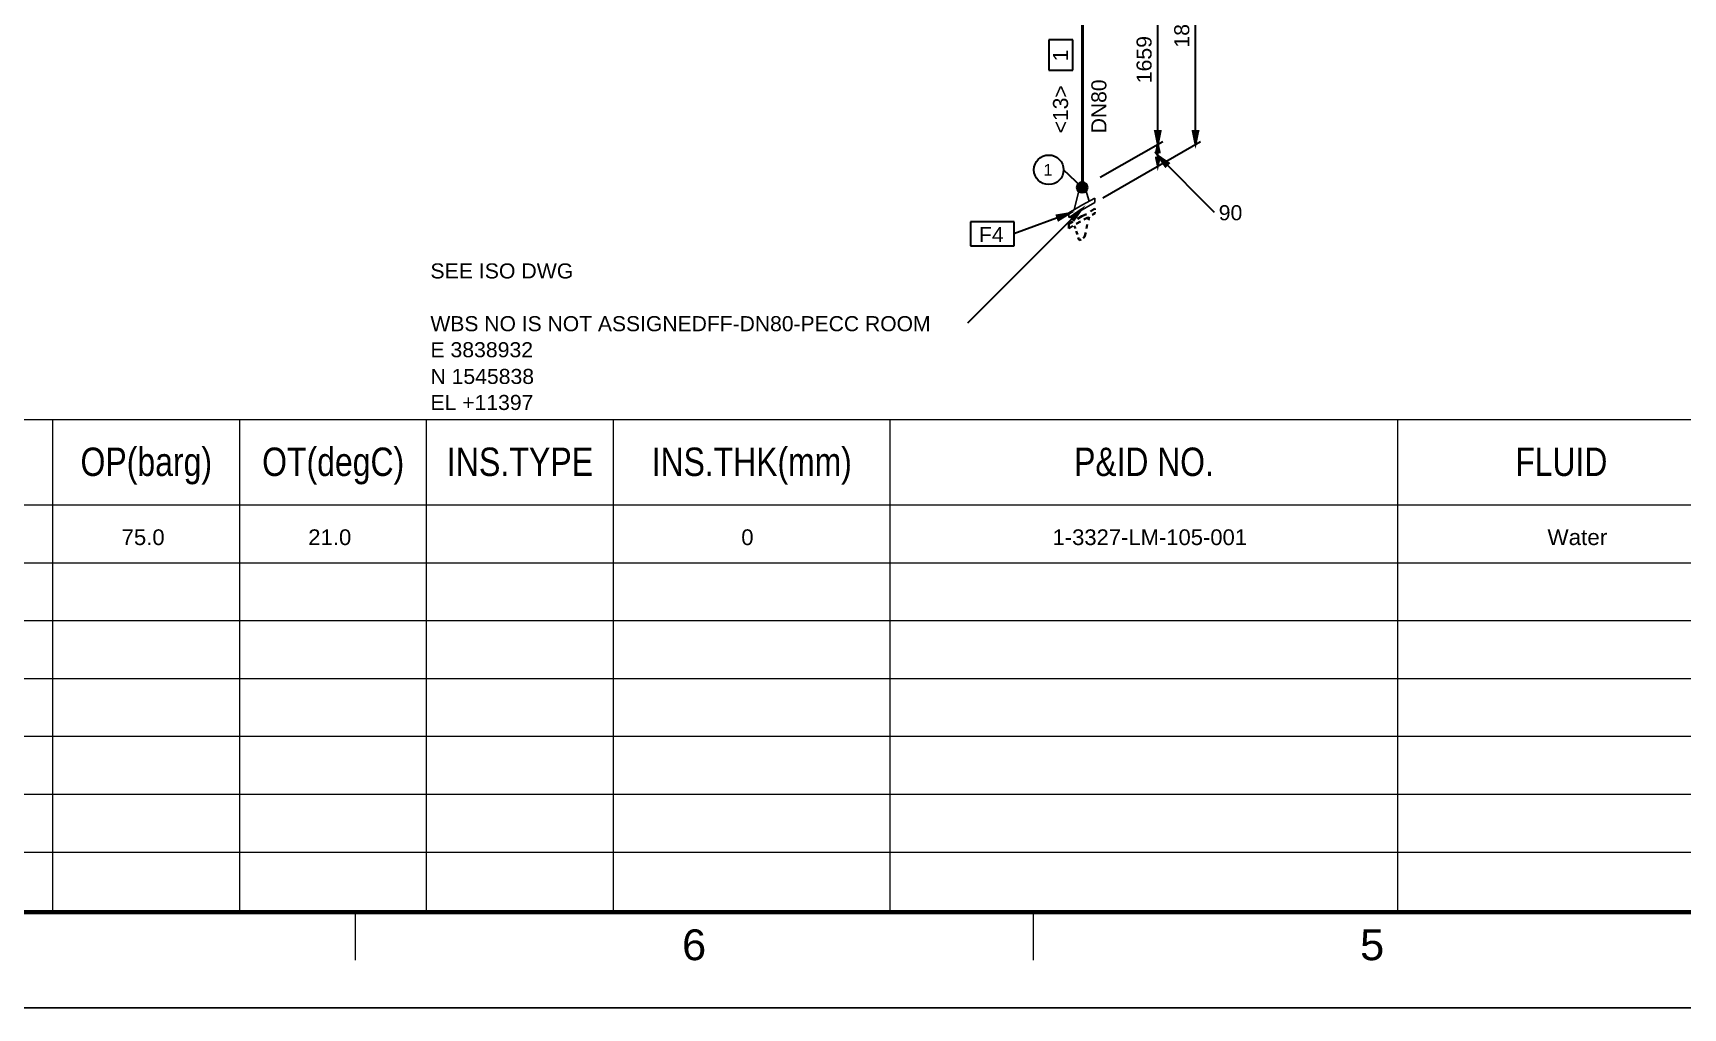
# Model space of a CAD drawing. Header units: inches. Extents: x 0 to 841, y 0 to 594.
# Drawn here: x 186 to 426.9, y 0 to 142.3 of the extents above; entities that cross this region are included whole.
import ezdxf
from ezdxf.enums import TextEntityAlignment as Align
from ezdxf.xclip import XClip

# ---------------------------------------------------------------- set-up
doc = ezdxf.new("R2010")
doc.units = ezdxf.units.IN
doc.header["$MEASUREMENT"] = 0
doc.header["$XCLIPFRAME"] = 0
for name, color, linetype in [('1-3320-LP-186-001-860_MODEL-EMBED 1_DWG$0$Default', 7, 'Continuous'), ('BG BG BG BG BG 2', 7, 'Continuous'), ('BG BG BG BG TITLETEXT', 7, 'Continuous'), ('BG Border', 7, 'Continuous'), ('DIMLINES', 7, 'Continuous'), ('DIMTEXT', 7, 'Continuous'), ('ISOTEXT', 7, 'Continuous'), ('NOZZLES', 7, 'Continuous'), ('PIPE', 7, 'Continuous'), ('WELDS', 7, 'Continuous')]:
    doc.layers.add(name, color=color, linetype=linetype)
doc.styles.add('1-3320-LP-186-001-860_MODEL-EMBED 1_DWG$0$Arial', font='arial.ttf')
doc.styles.add('Arial', font='arial.ttf')

# ---------------------------------------------------------------- blocks, each defined once
blk = doc.blocks.new('1-3320-LP-186-001-860_MODEL-EMBED 1_DWG')
at = {"layer": '1-3320-LP-186-001-860_MODEL-EMBED 1_DWG$0$Default', "color": 4, "style": '1-3320-LP-186-001-860_MODEL-EMBED 1_DWG$0$Arial'}
for s, width, p in [('75.0 ', 1.008516, (6.406503, -0.115628)), ('21.0 ', 1.008516, (7.47942, -0.115628)), ('0', 1.008516, (9.968777, -0.115628)), ('1-3327-LM-105-001', 1.002802, (11.758255, -0.115628)), ('Water', 1.02185, (14.603214, -0.115628))]:
    blk.add_text(s, height=0.090278, dxfattribs=dict(at, width=width)).set_placement(p, align=Align.TOP_LEFT)

msp = doc.modelspace()

# ---------------------------------------------------------------- hatches: boundary and pattern name
at = {"layer": 'DIMLINES', "linetype": 'Continuous'}
for points in [[(349.8, 128.04), (350.2, 126.12), (350.6, 128.04)], [(355.32, 128.04), (355.72, 126.12), (356.12, 128.04)], [(350.44, 124.92), (350.2, 126.12), (349.96, 124.92)], [(349.96, 124.12), (350.2, 122.92), (350.44, 124.12)], [(351.8, 123.32), (350.2, 124.44), (351.32, 122.84)]]:
    msp.add_hatch(color=2, dxfattribs=at).paths.add_polyline_path(points)
at = {"layer": 'DIMLINES', "linetype": 'ByBlock'}
h = msp.add_hatch(dxfattribs=at)
h.set_pattern_fill('LINE', scale=25.4, style=0)
h.paths.add_polyline_path([(349.8, 128.04), (350.2, 126.12), (350.6, 128.04)])
h = msp.add_hatch(dxfattribs=at)
h.set_pattern_fill('LINE', scale=25.4, style=0)
h.paths.add_polyline_path([(355.32, 128.04), (355.72, 126.12), (356.12, 128.04)])
h = msp.add_hatch(dxfattribs=at)
h.set_pattern_fill('LINE', scale=25.4, style=0)
h.paths.add_polyline_path([(350.44, 124.92), (350.2, 126.12), (349.96, 124.92)])
h = msp.add_hatch(dxfattribs=at)
h.set_pattern_fill('LINE', scale=25.4, style=0)
h.paths.add_polyline_path([(349.96, 124.12), (350.2, 122.92), (350.44, 124.12)])
h = msp.add_hatch(dxfattribs=at)
h.set_pattern_fill('LINE', scale=25.4, style=0)
h.paths.add_polyline_path([(351.8, 123.32), (350.2, 124.44), (351.32, 122.84)])
at = {"layer": 'ISOTEXT', "linetype": 'Continuous'}
for points in [[(335.72, 115), (337.4, 116.04), (335.48, 115.72)], [(337.96, 115), (339.08, 116.6), (337.48, 115.48)]]:
    msp.add_hatch(color=2, dxfattribs=at).paths.add_polyline_path(points)
at = {"layer": 'ISOTEXT', "linetype": 'ByBlock'}
h = msp.add_hatch(dxfattribs=at)
h.set_pattern_fill('LINE', scale=25.4, style=0)
h.paths.add_polyline_path([(335.72, 115), (337.4, 116.04), (335.48, 115.72)])
h = msp.add_hatch(dxfattribs=at)
h.set_pattern_fill('LINE', scale=25.4, style=0)
h.paths.add_polyline_path([(337.96, 115), (339.08, 116.6), (337.48, 115.48)])
at = {"layer": 'NOZZLES', "linetype": 'Continuous'}
h = msp.add_hatch(color=7, dxfattribs=at)
edge = h.paths.add_edge_path()
edge.add_arc((339.16, 119.8), 0.76, 0, 360)
at = {"layer": 'NOZZLES', "linetype": 'ByBlock'}
h = msp.add_hatch(dxfattribs=at)
h.set_pattern_fill('LINE', scale=25.4, style=0)
edge = h.paths.add_edge_path()
edge.add_arc((339.16, 119.8), 0.76, 0, 360)

# ---------------------------------------------------------------- linework, layer by layer
at = {"layer": 'BG BG BG BG BG 2', "color": 2, "linetype": 'Continuous', "lineweight": 15}
for p, q in [((432.98, 85.88), (35, 85.88)), ((188.87, 14.27), (188.87, 85.88)), ((216.16, 14.27), (216.16, 85.88)), ((243.44, 14.27), (243.44, 85.88)), ((270.72, 14.27), (270.72, 85.88)), ((311.11, 14.27), (311.11, 85.88)), ((385.27, 14.27), (385.27, 85.88)), ((432.98, 73.42), (35, 73.42)), ((432.98, 64.96), (35, 64.96)), ((432.98, 56.51), (35, 56.51)), ((432.98, 48.06), (35, 48.06)), ((432.98, 39.61), (35, 39.61)), ((432.98, 31.16), (35, 31.16)), ((432.98, 22.71), (35, 22.71))]:
    msp.add_line(p, q, dxfattribs=at)
at = {"layer": 'BG Border', "color": 3, "linetype": 'Continuous', "lineweight": 120}
msp.add_line((827, 14), (35, 14), dxfattribs=at)
at = {"layer": 'BG Border', "color": 7, "linetype": 'Continuous', "lineweight": 13}
for p, q in [((233, 14), (233, 6.98)), ((332, 14), (332, 6.98))]:
    msp.add_line(p, q, dxfattribs=at)
at = {"layer": 'BG Border', "color": 7, "linetype": 'Continuous', "lineweight": 25}
msp.add_line((841, 0), (0, 0), dxfattribs=at)
at = {"layer": 'BG Border', "color": 3, "linetype": 'Continuous', "lineweight": 120}
msp.add_lwpolyline([(827, 580), (35, 580), (35, 14), (827, 14)], close=True, dxfattribs=at)
at = {"layer": 'DIMLINES', "color": 2, "linetype": 'Continuous', "lineweight": 30}
for p, q in [((355.72, 126.12), (355.72, 163.08)), ((350.2, 126.12), (350.2, 152.68)), ((350.2, 126.12), (349.8, 128.04)), ((349.8, 128.04), (350.6, 128.04)), ((350.6, 128.04), (350.2, 126.12)), ((355.72, 126.12), (355.32, 128.04)), ((355.32, 128.04), (356.12, 128.04)), ((356.12, 128.04), (355.72, 126.12)), ((350.92, 126.44), (341.8, 121.24)), ((356.44, 126.44), (342.2, 118.2)), ((349.96, 124.92), (350.2, 126.12)), ((350.2, 126.12), (350.44, 124.92)), ((350.2, 122.92), (350.2, 126.12)), ((350.44, 124.92), (349.96, 124.92)), ((350.2, 122.92), (349.96, 124.12)), ((349.96, 124.12), (350.44, 124.12)), ((350.2, 124.44), (351.8, 123.32)), ((351.32, 122.84), (350.2, 124.44)), ((350.2, 124.44), (358.44, 116.2)), ((350.44, 124.12), (350.2, 122.92)), ((351.8, 123.32), (351.32, 122.84))]:
    msp.add_line(p, q, dxfattribs=at)
at = {"layer": 'DIMLINES', "color": 2, "linetype": 'Continuous', "lineweight": 30, "const_width": 0.3}
for points in [[(349.8, 128.04), (350.2, 126.12), (350.6, 128.04)], [(355.32, 128.04), (355.72, 126.12), (356.12, 128.04)], [(350.44, 124.92), (350.2, 126.12), (349.96, 124.92)], [(351.8, 123.32), (350.2, 124.44), (351.32, 122.84)], [(349.96, 124.12), (350.2, 122.92), (350.44, 124.12)]]:
    msp.add_lwpolyline(points, close=True, dxfattribs=at)
at = {"layer": 'ISOTEXT', "color": 2, "linetype": 'Continuous', "lineweight": 30}
for p, q in [((337.8, 141.32), (334.28, 141.32)), ((334.28, 141.32), (334.28, 136.92)), ((337.8, 136.92), (337.8, 141.32)), ((334.28, 136.92), (337.8, 136.92)), ((339.16, 119.8), (336.44, 122.36)), ((339.08, 116.6), (322.44, 99.96)), ((337.4, 116.04), (329.16, 113)), ((335.48, 115.72), (337.4, 116.04)), ((335.72, 115), (335.48, 115.72)), ((337.4, 116.04), (335.72, 115)), ((337.48, 115.48), (339.08, 116.6)), ((339.08, 116.6), (337.96, 115)), ((329.24, 114.76), (322.84, 114.76)), ((322.84, 114.76), (322.84, 111.24)), ((329.24, 111.24), (329.24, 114.76)), ((337.96, 115), (337.48, 115.48)), ((322.84, 111.24), (329.24, 111.24))]:
    msp.add_line(p, q, dxfattribs=at)
at = {"layer": 'ISOTEXT', "color": 2, "linetype": 'Continuous', "lineweight": 30, "const_width": 0.3}
for points in [[(335.72, 115), (337.4, 116.04), (335.48, 115.72)], [(337.96, 115), (339.08, 116.6), (337.48, 115.48)]]:
    msp.add_lwpolyline(points, close=True, dxfattribs=at)
at = {"layer": 'ISOTEXT', "color": 2, "linetype": 'Continuous', "lineweight": 30}
msp.add_circle((334.28, 122.36), 2.16, dxfattribs=at)
at = {"layer": 'NOZZLES', "color": 7, "linetype": 'Continuous', "lineweight": 25}
for p, q in [((338.7, 119.5), (338, 116.5)), ((339.5, 120), (338.7, 119.5)), ((339.1, 117.2), (341, 118.2)), ((340.2, 117.8), (339.5, 120)), ((341, 118.2), (341, 117.6)), ((341, 117.6), (337.2, 115.4)), ((337.2, 116.1), (339.1, 117.2)), ((337.2, 115.4), (337.2, 116.1))]:
    msp.add_line(p, q, dxfattribs=at)
at = {"layer": 'NOZZLES', "color": 7, "linetype": 'Continuous', "lineweight": 35}
msp.add_circle((339.16, 119.8), 0.76, dxfattribs=at)
at = {"layer": 'PIPE', "color": 7, "linetype": 'Continuous', "lineweight": 50}
msp.add_line((339.2, 146.4), (339.2, 119.8), dxfattribs=at)
at = {"layer": 'PIPE', "color": 7, "linetype": 'Continuous', "lineweight": 35}
for p, q in [((339.1, 115.6), (339.8, 115.9)), ((340.4, 116.3), (341, 116.7)), ((341, 116), (340.6, 115.8)), ((341, 116.7), (341, 116.5)), ((341, 116.2), (341, 116)), ((337.2, 114.5), (337.8, 114.8)), ((337.2, 113.8), (337.2, 114.5)), ((337.8, 114.2), (337.2, 113.8)), ((338.2, 113.8), (338, 114.2)), ((338.9, 114.8), (338.3, 114.5)), ((338.5, 112.9), (338.3, 113.4)), ((338.5, 115.2), (339.1, 115.6)), ((340, 115.4), (339.4, 115.1)), ((339.9, 114.4), (339.8, 113.8)), ((340.2, 115.5), (340.1, 115)), ((338.7, 112.1), (338.6, 112.5)), ((339, 112.2), (338.7, 112.1)), ((339.5, 112.6), (339.3, 112.4)), ((339.7, 113.2), (339.5, 112.6))]:
    msp.add_line(p, q, dxfattribs=at)
at = {"layer": 'WELDS', "color": 7, "linetype": 'Continuous', "lineweight": 35}
msp.add_circle((339.16, 119.8), 0.76, dxfattribs=at)

# ---------------------------------------------------------------- block references
at = {"layer": 'NOZZLES', "linetype": 'ByBlock'}
ref = msp.add_blockref('1-3320-LP-186-001-860_MODEL-EMBED 1_DWG', (36.18, 72.81), dxfattribs=dict(at, xscale=25.4, yscale=25.4, zscale=25.4))
XClip(ref).set_block_clipping_path([(-0.029528, -2.66273), (15.699643, 0.003937)])

# ---------------------------------------------------------------- texts
at = {"layer": 'BG BG BG BG TITLETEXT', "color": 4, "style": 'Arial'}
for s, height, width, p in [('OP(barg)', 4.146, 0.806696, (202.51, 79.74)), ('OT(degC)', 4.146, 0.805802, (229.8, 79.74)), ('INS.THK(mm)', 4.1456, 0.803775, (290.92, 79.74)), ('INS.TYPE', 4.146, 0.809963, (257.08, 79.74)), ('P&ID NO.', 4.146, 0.801737, (348.19, 79.74)), ('FLUID', 4.146, 0.803157, (409.13, 79.74))]:
    msp.add_text(s, height=height, dxfattribs=dict(at, width=width)).set_placement(p, align=Align.MIDDLE_CENTER)
at = {"layer": 'BG Border', "color": 3, "style": 'Arial', "width": 1.008516}
for s, p in [('6', (282.5, 11.48)), ('5', (381.5, 11.48))]:
    msp.add_text(s, height=4.5, dxfattribs=at).set_placement(p, align=Align.TOP_CENTER)
at = {"layer": 'DIMTEXT', "color": 2, "style": 'Arial', "width": 1.008516}
for s, p in [('1863', (354.8, 140.2)), ('1659', (349.3, 135))]:
    msp.add_text(s, height=2.2, rotation=90, dxfattribs=at).set_placement(p)
msp.add_text('90', height=2.2, dxfattribs=at).set_placement((359.1, 115))
at = {"layer": 'ISOTEXT', "color": 2, "style": 'Arial'}
for s, width, p in [('1', 1.008516, (337.1, 138.2)), ('DN80', 0.99922, (342.7, 127.7)), ('<13>', 0.997459, (337.1, 127.7))]:
    msp.add_text(s, height=2.2, rotation=90, dxfattribs=dict(at, width=width)).set_placement(p)
for s, height, width, p in [('1', 1.7, 1.008516, (333.5, 121.5)), ('F4', 2.2, 1.000881, (324.1, 111.8)), ('SEE ISO DWG', 2.2, 1.00983, (244, 106.5)), ('WBS NO IS NOT ASSIGNEDFF-DN80-PECC ROOM', 2.2, 1.001658, (244, 98.8)), ('E 3838932', 2.2, 1.007902, (244, 95)), ('N 1545838', 2.2, 1.006087, (244, 91.1)), ('EL +11397', 2.2, 1.005315, (244, 87.3))]:
    msp.add_text(s, height=height, dxfattribs=dict(at, width=width)).set_placement(p)

doc.saveas('drawing.dxf')
